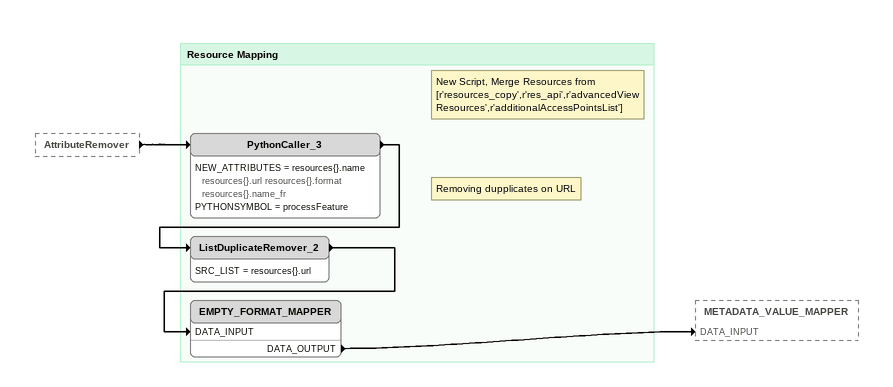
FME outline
AttributeRemover [outside]
    -> PythonCaller_3

Bookmark: Resource Mapping
Note: New Script, Merge Resources from [r'resources_copy',r'res_api',r'advancedViewResources',r'additionalAccessPointsList']
PythonCaller_3
    NEW_ATTRIBUTES = resources{}.name resources{}.url resources{}.format resources{}.name_fr
    PYTHONSYMBOL = processFeature
    -> ListDuplicateRemover_2
Note: Removing dupplicates on URL
ListDuplicateRemover_2
    SRC_LIST = resources{}.url
    -> EMPTY_FORMAT_MAPPER [DATA_INPUT]
EMPTY_FORMAT_MAPPER
    DATA_OUTPUT -> METADATA_VALUE_MAPPER [DATA_INPUT]
